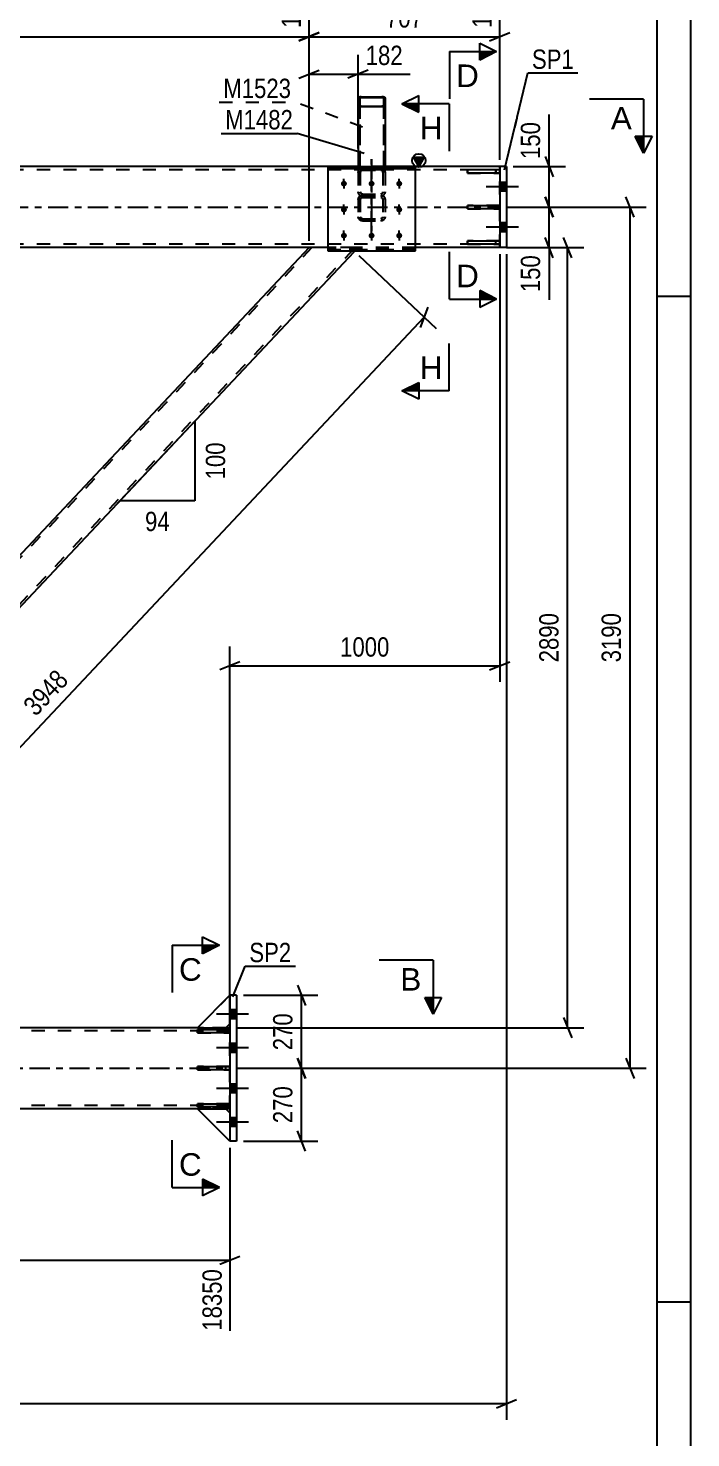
# Model space of a CAD drawing. Header units: millimetres. Extents: x -95 to 746, y -460 to 134.
# Drawn here: x 648.1 to 746.3, y -182.4 to 26.5 of the extents above; entities that cross this region are included whole.
import ezdxf

# ---------------------------------------------------------------- set-up
doc = ezdxf.new("R2010")
doc.units = ezdxf.units.MM
doc.linetypes.add('DXK_LINE_DOT2', pattern=[3.9198, 1.9599, -1.9599])
doc.linetypes.add('DXK_LINE_DOT3', pattern=[5.9187, 2.979, -0.9799, 0.9799, -0.9799])
doc.styles.add('Arial', font='ARIAL.TTF', dxfattribs={"height": 0.2})
doc.styles.add('Arial Narrow', font='ARIALN.TTF', dxfattribs={"height": 0.2})

# ---------------------------------------------------------------- blocks, each defined once
blk = doc.blocks.new('Unknown-389780219-19542')
at = {"color": 5, "linetype": 'Continuous'}
for p, q in [((746.31, -460.27), (746.31, 133.73)), ((741.31, -455.27), (741.31, 128.73)), ((746.31, -13.27), (741.31, -13.27)), ((746.31, -162.27), (741.31, -162.27))]:
    blk.add_line(p, q, dxfattribs=at)
blk = doc.blocks.new('Part-389780219-1406 - 1176')
at = {"color": 7, "linetype": 'DXK_LINE_DOT2'}
for p, q in [((690.17, -6), (581.64, -121.41)), ((696.36, -6.19), (587.83, -121.6)), ((696.36, -6), (689.73, -6)), ((696.36, -6.48), (696.36, -6)), ((639, -59.95), (635.38, -63.8)), ((588.27, -121.6), (581.64, -121.6))]:
    blk.add_line(p, q, dxfattribs=at)
at = {"color": 2, "linetype": 'Continuous'}
for p, q in [((689.73, -6), (639, -59.95)), ((696.36, -6.66), (588.27, -121.6)), ((696.36, -6.66), (696.36, -6.48)), ((581.64, -120.94), (635.38, -63.8)), ((581.64, -121.6), (581.64, -120.94))]:
    blk.add_line(p, q, dxfattribs=at)
blk = doc.blocks.new('Part-389780219-1478 - 1176')
at = {"color": 2, "linetype": 'Continuous'}
for p, q in [((673.2, -121.86), (678, -121.86)), ((673.2, -122.34), (673.2, -121.86)), ((678, -122.34), (673.2, -122.34)), ((678, -121.86), (678, -122.34))]:
    blk.add_line(p, q, dxfattribs=at)
at = {"color": 7, "linetype": 'DXK_LINE_DOT2'}
blk.add_line((677.4, -122.34), (677.4, -121.86), dxfattribs=at)
blk = doc.blocks.new('Part-389780219-1479 - 1176')
at = {"color": 2, "linetype": 'Continuous'}
for p, q in [((673.2, -132.86), (678, -132.86)), ((673.2, -133.34), (673.2, -132.86)), ((678, -133.34), (673.2, -133.34)), ((678, -132.86), (678, -133.34))]:
    blk.add_line(p, q, dxfattribs=at)
at = {"color": 7, "linetype": 'DXK_LINE_DOT2'}
blk.add_line((677.4, -133.34), (677.4, -132.86), dxfattribs=at)
blk = doc.blocks.new('Part-389780219-1480 - 1176')
at = {"color": 7, "linetype": 'DXK_LINE_DOT2'}
for p, q in [((678, -127.36), (673.2, -127.36)), ((673.2, -127.36), (673.2, -127.84)), ((677.4, -127.84), (677.4, -127.36)), ((678, -127.84), (678, -127.36)), ((673.2, -127.84), (678, -127.84))]:
    blk.add_line(p, q, dxfattribs=at)
blk = doc.blocks.new('Part-389780219-1481 - 1176')
at = {"color": 7, "linetype": 'DXK_LINE_DOT2'}
for p, q in [((678, -121.86), (673.2, -121.86)), ((673.2, -121.86), (673.2, -122.34)), ((673.2, -122.34), (678, -122.34)), ((677.4, -122.34), (677.4, -121.86)), ((678, -122.34), (678, -121.86))]:
    blk.add_line(p, q, dxfattribs=at)
blk = doc.blocks.new('Part-389780219-1423 - 1176')
at = {"color": 7, "linetype": 'DXK_LINE_DOT3'}
blk.add_line((699, 7.12), (699, -3.58), dxfattribs=at)
at = {"color": 7, "linetype": 'DXK_LINE_DOT2'}
for p, q in [((697, 5.14), (697.05, 5.41)), ((697, 5.14), (697, -1.44)), ((697.34, 5.27), (697.32, 5.14)), ((697.32, 5.14), (697.32, -1.44)), ((697.4, 5.77), (697.64, 5.83)), ((697.64, 5.49), (697.52, 5.46)), ((697.64, 5.83), (700.36, 5.83)), ((697.64, 5.49), (700.36, 5.49)), ((700.36, 5.83), (700.6, 5.77)), ((700.48, 5.46), (700.36, 5.49)), ((700.68, 5.14), (700.66, 5.27)), ((700.68, 5.14), (700.68, -1.44)), ((700.95, 5.41), (701, 5.14)), ((701, 5.14), (701, -1.44)), ((697.05, 1.99), (697, 2.25)), ((697.32, 2.25), (697.34, 2.12)), ((700.66, 2.12), (700.68, 2.25)), ((701, 2.25), (700.95, 1.99)), ((697.05, 1.35), (697, 1.12)), ((697.19, 1.55), (697.05, 1.35)), ((697.4, 1.68), (697.19, 1.55)), ((697.32, 1.12), (697.34, 1.23)), ((697.34, 1.23), (697.41, 1.33)), ((697.64, 1.72), (697.4, 1.68)), ((697.64, 1.57), (697.4, 1.62)), ((697.41, 1.33), (697.52, 1.4)), ((697.52, 1.94), (697.64, 1.91)), ((697.52, 1.4), (697.64, 1.42)), ((697.64, 1.91), (700.36, 1.91)), ((697.64, 1.72), (700.36, 1.72)), ((697.64, 1.57), (700.36, 1.57)), ((697.64, 1.42), (700.36, 1.42)), ((700.36, 1.91), (700.48, 1.94)), ((700.6, 1.68), (700.36, 1.72)), ((700.6, 1.62), (700.36, 1.57)), ((700.36, 1.42), (700.48, 1.4)), ((700.48, 1.4), (700.59, 1.33)), ((700.59, 1.33), (700.66, 1.23)), ((700.81, 1.55), (700.6, 1.68)), ((700.66, 1.23), (700.68, 1.12)), ((700.95, 1.35), (700.81, 1.55)), ((701, 1.12), (700.95, 1.35)), ((697, -1.44), (697.05, -1.67)), ((697.05, -1.67), (697.19, -1.86)), ((697.19, -1.86), (697.4, -1.99)), ((697.34, -1.55), (697.32, -1.44)), ((697.41, -1.65), (697.34, -1.55)), ((697.4, -1.99), (697.64, -2.04)), ((697.52, -1.71), (697.41, -1.65)), ((697.64, -1.74), (697.52, -1.71)), ((697.64, -1.74), (700.36, -1.74)), ((697.64, -2.04), (700.36, -2.04)), ((700.48, -1.71), (700.36, -1.74)), ((700.36, -2.04), (700.6, -1.99)), ((700.59, -1.65), (700.48, -1.71)), ((700.66, -1.55), (700.59, -1.65)), ((700.6, -1.99), (700.81, -1.86)), ((700.68, -1.44), (700.66, -1.55)), ((700.81, -1.86), (700.95, -1.67)), ((700.95, -1.67), (701, -1.44))]:
    blk.add_line(p, q, dxfattribs=at)
for centre, radius, start, end in [((697.67, 5.17), 0.662, 114.32, 159.2417), ((697.65, 5.16), 0.331, 114.32, 159.2417), ((700.35, 5.16), 0.331, 20.7583, 65.68), ((700.33, 5.17), 0.662, 20.7583, 65.68), ((697.65, 2.24), 0.331, 200.7583, 245.68), ((700.35, 2.24), 0.331, 294.32, 339.2417), ((697.67, 2.22), 0.662, 200.7583, 245.68), ((700.33, 2.22), 0.662, 294.32, 339.2417)]:
    blk.add_arc(centre, radius, start, end, dxfattribs=at)
blk = doc.blocks.new('Part-389780219-1429 - 1176')
at = {"color": 7, "linetype": 'DXK_LINE_DOT3'}
blk.add_line((699, -3.58), (699, 7.12), dxfattribs=at)
at = {"color": 7, "linetype": 'DXK_LINE_DOT2'}
for p, q in [((697.04, 5.38), (697, 5.14)), ((697, 5.14), (697, -1.44)), ((697.05, 5.4), (697.04, 5.38)), ((697.32, 5.14), (697.34, 5.27)), ((697.32, 5.14), (697.32, -1.44)), ((697.64, 5.83), (697.4, 5.77)), ((697.52, 5.46), (697.64, 5.48)), ((697.64, 5.83), (700.36, 5.83)), ((697.64, 5.48), (700.36, 5.48)), ((700.6, 5.77), (700.36, 5.83)), ((700.36, 5.48), (700.48, 5.46)), ((700.66, 5.27), (700.68, 5.14)), ((700.68, 5.14), (700.68, -1.44)), ((700.96, 5.38), (700.95, 5.4)), ((701, 5.14), (700.96, 5.38)), ((701, 5.14), (701, -1.44)), ((697, 2.25), (697.05, 1.99)), ((697.34, 2.12), (697.32, 2.25)), ((700.68, 2.25), (700.66, 2.12)), ((700.95, 1.99), (701, 2.25)), ((697, 1.12), (697.05, 1.35)), ((697.05, 1.35), (697.19, 1.54)), ((697.19, 1.54), (697.4, 1.68)), ((697.34, 1.23), (697.32, 1.12)), ((697.41, 1.33), (697.34, 1.23)), ((697.4, 1.68), (697.64, 1.72)), ((697.4, 1.62), (697.64, 1.57)), ((697.52, 1.4), (697.41, 1.33)), ((697.64, 1.91), (697.52, 1.94)), ((697.64, 1.42), (697.52, 1.4)), ((697.64, 1.91), (700.36, 1.91)), ((697.64, 1.72), (700.36, 1.72)), ((697.64, 1.57), (700.36, 1.57)), ((697.64, 1.42), (700.36, 1.42)), ((700.48, 1.94), (700.36, 1.91)), ((700.36, 1.72), (700.6, 1.68)), ((700.36, 1.57), (700.6, 1.62)), ((700.48, 1.4), (700.36, 1.42)), ((700.59, 1.33), (700.48, 1.4)), ((700.66, 1.23), (700.59, 1.33)), ((700.6, 1.68), (700.81, 1.54)), ((700.68, 1.12), (700.66, 1.23)), ((700.81, 1.54), (700.95, 1.35)), ((700.95, 1.35), (701, 1.12)), ((697.05, -1.67), (697, -1.44)), ((697.19, -1.86), (697.05, -1.67)), ((697.4, -1.99), (697.19, -1.86)), ((697.32, -1.44), (697.34, -1.55)), ((697.34, -1.55), (697.41, -1.65)), ((697.64, -2.04), (697.4, -1.99)), ((697.41, -1.65), (697.52, -1.71)), ((697.52, -1.71), (697.64, -1.74)), ((697.64, -1.74), (700.36, -1.74)), ((697.64, -2.04), (700.36, -2.04)), ((700.36, -1.74), (700.48, -1.71)), ((700.6, -1.99), (700.36, -2.04)), ((700.48, -1.71), (700.59, -1.65)), ((700.59, -1.65), (700.66, -1.55)), ((700.81, -1.86), (700.6, -1.99)), ((700.66, -1.55), (700.68, -1.44)), ((700.95, -1.67), (700.81, -1.86)), ((701, -1.44), (700.95, -1.67))]:
    blk.add_line(p, q, dxfattribs=at)
for centre, radius, start, end in [((697.67, 5.17), 0.662, 114.32, 159.2417), ((697.65, 5.16), 0.331, 114.32, 159.2417), ((700.35, 5.16), 0.331, 20.7583, 65.68), ((700.33, 5.17), 0.662, 20.7583, 65.68), ((697.65, 2.24), 0.331, 200.7583, 245.68), ((700.35, 2.24), 0.331, 294.32, 339.2417), ((697.67, 2.22), 0.662, 200.7583, 245.68), ((700.33, 2.22), 0.662, 294.32, 339.2417)]:
    blk.add_arc(centre, radius, start, end, dxfattribs=at)
blk = doc.blocks.new('Part-389780219-1430 - 1176')
at = {"color": 2, "linetype": 'Continuous'}
for p, q in [((705.5, 5.95), (692.5, 5.95)), ((692.5, 5.95), (692.5, -6.48)), ((692.5, 5.73), (705.5, 5.73)), ((705.5, -6.48), (705.5, 5.95)), ((692.5, -6.48), (705.5, -6.48))]:
    blk.add_line(p, q, dxfattribs=at)
at = {"color": 7, "linetype": 'DXK_LINE_DOT2'}
blk.add_line((692.5, -6.27), (705.5, -6.27), dxfattribs=at)
blk = doc.blocks.new('Part-389780219-1431 - 1176')
at = {"color": 7, "linetype": 'DXK_LINE_DOT2'}
for p, q in [((705.5, 5.95), (692.5, 5.95)), ((692.5, 5.95), (692.5, -6.49)), ((692.5, 5.73), (705.5, 5.73)), ((705.5, -6.49), (705.5, 5.95)), ((705.5, -6.27), (692.5, -6.27)), ((692.5, -6.49), (705.5, -6.49))]:
    blk.add_line(p, q, dxfattribs=at)
blk = doc.blocks.new('Part-389780219-1437 - 1176')
at = {"color": 2, "linetype": 'Continuous'}
for p, q in [((719, 6), (718, 6)), ((718, 6), (718, -6)), ((719, 6), (719, -6)), ((719, -6), (718, -6))]:
    blk.add_line(p, q, dxfattribs=at)
blk = doc.blocks.new('Part-389780219-1438 - 1176')
at = {"color": 2, "linetype": 'Continuous'}
for p, q in [((679, -116.8), (678, -116.8)), ((678, -116.8), (678, -138.4)), ((679, -116.8), (679, -138.4)), ((679, -138.4), (678, -138.4))]:
    blk.add_line(p, q, dxfattribs=at)
blk = doc.blocks.new('Bolt-389780219-1607 - 1176')
at = {"linetype": 'Continuous'}
for points in [[(718, 3.66), (718, 2.34), (719, 2.34), (719, 3.66)], [(718, 3.66), (718, 2.34), (719, 2.34), (719, 3.66)], [(718, -2.34), (718, -3.66), (719, -3.66), (719, -2.34)], [(718, -2.34), (718, -3.66), (719, -3.66), (719, -2.34)]]:
    blk.add_hatch(color=1, dxfattribs=at).paths.add_polyline_path(points)
at = {"color": 1, "linetype": 'Continuous'}
for p, q in [((720.76, 3), (716, 3)), ((720.76, 3), (716, 3)), ((719, 3.66), (718, 3.66)), ((719, 3.66), (718, 3.66)), ((719, 2.34), (718, 2.34)), ((719, 2.34), (718, 2.34)), ((720.76, -3), (716, -3)), ((720.76, -3), (716, -3)), ((719, -2.34), (718, -2.34)), ((719, -2.34), (718, -2.34)), ((719, -3.66), (718, -3.66)), ((719, -3.66), (718, -3.66))]:
    blk.add_line(p, q, dxfattribs=at)
blk = doc.blocks.new('Part-389780219-1477 - 1176')
at = {"color": 2, "linetype": 'Continuous'}
for p, q in [((673.2, -127.36), (678, -127.36)), ((673.2, -127.84), (673.2, -127.36)), ((678, -127.36), (678, -127.84)), ((678, -127.84), (673.2, -127.84))]:
    blk.add_line(p, q, dxfattribs=at)
at = {"color": 7, "linetype": 'DXK_LINE_DOT2'}
blk.add_line((677.4, -127.84), (677.4, -127.36), dxfattribs=at)
blk = doc.blocks.new('Part-389780219-1482 - 1176')
at = {"color": 7, "linetype": 'DXK_LINE_DOT2'}
for p, q in [((678, -132.86), (673.2, -132.86)), ((673.2, -132.86), (673.2, -133.34)), ((673.2, -133.34), (678, -133.34)), ((677.4, -133.34), (677.4, -132.86)), ((678, -133.34), (678, -132.86))]:
    blk.add_line(p, q, dxfattribs=at)
blk = doc.blocks.new('Part-389780219-1483 - 1176')
at = {"color": 7, "linetype": 'DXK_LINE_DOT2'}
for p, q in [((673.2, -133.6), (677.4, -133.6)), ((678, -138.4), (673.2, -133.6)), ((677.4, -133.6), (678, -134.2)), ((678, -134.2), (678, -138.4))]:
    blk.add_line(p, q, dxfattribs=at)
blk = doc.blocks.new('Part-389780219-1484 - 1176')
at = {"color": 2, "linetype": 'Continuous'}
for p, q in [((678, -138.4), (673.2, -133.6)), ((673.2, -133.6), (677.4, -133.6)), ((677.4, -133.6), (678, -134.2))]:
    blk.add_line(p, q, dxfattribs=at)
at = {"color": 7, "linetype": 'DXK_LINE_DOT2'}
blk.add_line((678, -134.2), (678, -138.4), dxfattribs=at)
blk = doc.blocks.new('Part-389780219-1485 - 1176')
at = {"color": 7, "linetype": 'DXK_LINE_DOT2'}
for p, q in [((678, -116.8), (673.2, -121.6)), ((678, -121), (678, -116.8)), ((677.4, -121.6), (678, -121)), ((673.2, -121.6), (677.4, -121.6))]:
    blk.add_line(p, q, dxfattribs=at)
blk = doc.blocks.new('Bolt-389780219-1603 - 1176')
at = {"linetype": 'Continuous'}
for points in [[(694.9, 3.89), (694.99, 3.88), (695.08, 3.85), (695.16, 3.81), (695.23, 3.75), (695.28, 3.68), (695.32, 3.6), (695.34, 3.52), (695.34, 3.43), (695.32, 3.35), (695.28, 3.27), (695.23, 3.2), (695.16, 3.14), (695.08, 3.1), (694.99, 3.07), (694.9, 3.06), (694.81, 3.07), (694.72, 3.1), (694.64, 3.14), (694.57, 3.2), (694.52, 3.27), (694.48, 3.35), (694.46, 3.43), (694.46, 3.52), (694.48, 3.6), (694.52, 3.68), (694.57, 3.75), (694.64, 3.81), (694.72, 3.85), (694.81, 3.88)], [(699, 3.89), (699.09, 3.88), (699.18, 3.85), (699.26, 3.81), (699.33, 3.75), (699.38, 3.68), (699.42, 3.6), (699.44, 3.52), (699.44, 3.43), (699.42, 3.35), (699.38, 3.27), (699.33, 3.2), (699.26, 3.14), (699.18, 3.1), (699.09, 3.07), (699, 3.06), (698.91, 3.07), (698.82, 3.1), (698.74, 3.14), (698.67, 3.2), (698.62, 3.27), (698.58, 3.35), (698.56, 3.43), (698.56, 3.52), (698.58, 3.6), (698.62, 3.68), (698.67, 3.75), (698.74, 3.81), (698.82, 3.85), (698.91, 3.88)], [(703.1, 3.89), (703.19, 3.88), (703.28, 3.85), (703.36, 3.81), (703.43, 3.75), (703.48, 3.68), (703.52, 3.6), (703.54, 3.52), (703.54, 3.43), (703.52, 3.35), (703.48, 3.27), (703.43, 3.2), (703.36, 3.14), (703.28, 3.1), (703.19, 3.07), (703.1, 3.06), (703.01, 3.07), (702.92, 3.1), (702.84, 3.14), (702.77, 3.2), (702.72, 3.27), (702.68, 3.35), (702.66, 3.43), (702.66, 3.52), (702.68, 3.6), (702.72, 3.68), (702.77, 3.75), (702.84, 3.81), (702.92, 3.85), (703.01, 3.88)], [(694.9, 0.04), (694.99, 0.03), (695.08, 0), (695.16, -0.04), (695.23, -0.1), (695.28, -0.17), (695.32, -0.25), (695.34, -0.33), (695.34, -0.42), (695.32, -0.5), (695.28, -0.58), (695.23, -0.65), (695.16, -0.71), (695.08, -0.75), (694.99, -0.78), (694.9, -0.79), (694.81, -0.78), (694.72, -0.75), (694.64, -0.71), (694.57, -0.65), (694.52, -0.58), (694.48, -0.5), (694.46, -0.42), (694.46, -0.33), (694.48, -0.25), (694.52, -0.17), (694.57, -0.1), (694.64, -0.04), (694.72, 0), (694.81, 0.03)], [(703.1, 0.04), (703.19, 0.03), (703.28, 0), (703.36, -0.04), (703.43, -0.1), (703.48, -0.17), (703.52, -0.25), (703.54, -0.33), (703.54, -0.42), (703.52, -0.5), (703.48, -0.58), (703.43, -0.65), (703.36, -0.71), (703.28, -0.75), (703.19, -0.78), (703.1, -0.79), (703.01, -0.78), (702.92, -0.75), (702.84, -0.71), (702.77, -0.65), (702.72, -0.58), (702.68, -0.5), (702.66, -0.42), (702.66, -0.33), (702.68, -0.25), (702.72, -0.17), (702.77, -0.1), (702.84, -0.04), (702.92, 0), (703.01, 0.03)], [(694.9, -3.82), (694.99, -3.83), (695.08, -3.85), (695.16, -3.9), (695.23, -3.95), (695.28, -4.02), (695.32, -4.1), (695.34, -4.19), (695.34, -4.27), (695.32, -4.36), (695.28, -4.44), (695.23, -4.51), (695.16, -4.56), (695.08, -4.61), (694.99, -4.63), (694.9, -4.64), (694.81, -4.63), (694.72, -4.61), (694.64, -4.56), (694.57, -4.51), (694.52, -4.44), (694.48, -4.36), (694.46, -4.27), (694.46, -4.19), (694.48, -4.1), (694.52, -4.02), (694.57, -3.95), (694.64, -3.9), (694.72, -3.85), (694.81, -3.83)], [(699, -3.82), (699.09, -3.83), (699.18, -3.85), (699.26, -3.9), (699.33, -3.95), (699.38, -4.02), (699.42, -4.1), (699.44, -4.19), (699.44, -4.27), (699.42, -4.36), (699.38, -4.44), (699.33, -4.51), (699.26, -4.56), (699.18, -4.61), (699.09, -4.63), (699, -4.64), (698.91, -4.63), (698.82, -4.61), (698.74, -4.56), (698.67, -4.51), (698.62, -4.44), (698.58, -4.36), (698.56, -4.27), (698.56, -4.19), (698.58, -4.1), (698.62, -4.02), (698.67, -3.95), (698.74, -3.9), (698.82, -3.85), (698.91, -3.83)], [(703.1, -3.82), (703.19, -3.83), (703.28, -3.85), (703.36, -3.9), (703.43, -3.95), (703.48, -4.02), (703.52, -4.1), (703.54, -4.19), (703.54, -4.27), (703.52, -4.36), (703.48, -4.44), (703.43, -4.51), (703.36, -4.56), (703.28, -4.61), (703.19, -4.63), (703.1, -4.64), (703.01, -4.63), (702.92, -4.61), (702.84, -4.56), (702.77, -4.51), (702.72, -4.44), (702.68, -4.36), (702.66, -4.27), (702.66, -4.19), (702.68, -4.1), (702.72, -4.02), (702.77, -3.95), (702.84, -3.9), (702.92, -3.85), (703.01, -3.83)]]:
    blk.add_hatch(color=1, dxfattribs=at).paths.add_polyline_path(points)
at = {"color": 1, "linetype": 'Continuous'}
for p, q in [((694.9, 3.87), (694.9, 2.74)), ((699, 3.87), (699, 2.74)), ((703.1, 3.87), (703.1, 2.74)), ((694.9, 0.02), (694.9, -1.12)), ((703.1, 0.02), (703.1, -1.12)), ((694.9, -3.83), (694.9, -4.97)), ((699, -3.83), (699, -4.97)), ((703.1, -3.83), (703.1, -4.97))]:
    blk.add_line(p, q, dxfattribs=at)
blk = doc.blocks.new('Part-389780219-1486 - 1176')
at = {"color": 2, "linetype": 'Continuous'}
for p, q in [((678, -116.8), (673.2, -121.6)), ((677.4, -121.6), (678, -121)), ((673.2, -121.6), (677.4, -121.6))]:
    blk.add_line(p, q, dxfattribs=at)
at = {"color": 7, "linetype": 'DXK_LINE_DOT2'}
blk.add_line((678, -121), (678, -116.8), dxfattribs=at)
blk = doc.blocks.new('Part-389780219-1487 - 1176')
at = {"color": 2, "linetype": 'Continuous'}
for p, q in [((713.2, 0.24), (718, 0.24)), ((713.2, -0.24), (713.2, 0.24)), ((718, 0.24), (718, -0.24)), ((718, -0.24), (713.2, -0.24))]:
    blk.add_line(p, q, dxfattribs=at)
at = {"color": 7, "linetype": 'DXK_LINE_DOT2'}
blk.add_line((717.4, -0.24), (717.4, 0.24), dxfattribs=at)
blk = doc.blocks.new('Part-389780219-1488 - 1176')
at = {"color": 2, "linetype": 'Continuous'}
for p, q in [((718, 5.5), (713.2, 5.5)), ((713.2, 5.02), (713.2, 5.5)), ((718, 5.02), (713.2, 5.02)), ((718, 5.5), (718, 5.02))]:
    blk.add_line(p, q, dxfattribs=at)
at = {"color": 7, "linetype": 'DXK_LINE_DOT2'}
blk.add_line((717.4, 5.02), (717.4, 5.5), dxfattribs=at)
blk = doc.blocks.new('Part-389780219-1489 - 1176')
at = {"color": 2, "linetype": 'Continuous'}
for p, q in [((713.2, -5.02), (718, -5.02)), ((713.2, -5.5), (713.2, -5.02)), ((718, -5.5), (713.2, -5.5)), ((718, -5.02), (718, -5.5))]:
    blk.add_line(p, q, dxfattribs=at)
at = {"color": 7, "linetype": 'DXK_LINE_DOT2'}
blk.add_line((717.4, -5.5), (717.4, -5.02), dxfattribs=at)
blk = doc.blocks.new('Part-389780219-1490 - 1176')
at = {"color": 7, "linetype": 'DXK_LINE_DOT2'}
for p, q in [((718, 0.24), (713.2, 0.24)), ((713.2, 0.24), (713.2, -0.24)), ((717.4, -0.24), (717.4, 0.24)), ((718, -0.24), (718, 0.24)), ((713.2, -0.24), (718, -0.24))]:
    blk.add_line(p, q, dxfattribs=at)
blk = doc.blocks.new('Part-389780219-1491 - 1176')
at = {"color": 7, "linetype": 'DXK_LINE_DOT2'}
for p, q in [((718, 5.5), (713.2, 5.5)), ((713.2, 5.5), (713.2, 5.02)), ((713.2, 5.02), (718, 5.02)), ((717.4, 5.5), (717.4, 5.02)), ((718, 5.02), (718, 5.5))]:
    blk.add_line(p, q, dxfattribs=at)
blk = doc.blocks.new('Part-389780219-1492 - 1176')
at = {"color": 7, "linetype": 'DXK_LINE_DOT2'}
for p, q in [((718, -5.02), (713.2, -5.02)), ((713.2, -5.02), (713.2, -5.5)), ((713.2, -5.5), (718, -5.5)), ((717.4, -5.5), (717.4, -5.02)), ((718, -5.5), (718, -5.02))]:
    blk.add_line(p, q, dxfattribs=at)
blk = doc.blocks.new('Part-389780219-1493 - 1176')
at = {"linetype": 'Continuous'}
blk.add_hatch(color=2, dxfattribs=at).paths.add_polyline_path([(706, 6), (705.2, 7.4), (706.8, 7.4)])
at = {"color": 2, "linetype": 'Continuous'}
for p, q in [((706, 6), (705.2, 7.4)), ((705.2, 7.4), (706.8, 7.4)), ((706.8, 7.4), (706, 6)), ((697, 6), (461, 6)), ((718, 6), (701, 6)), ((692.5, -6), (465.5, -6)), ((718, -6), (705.5, -6))]:
    blk.add_line(p, q, dxfattribs=at)
at = {"color": 7, "linetype": 'DXK_LINE_DOT2'}
for p, q in [((718, 5.52), (0, 5.52)), ((701, 6), (697, 6)), ((718, -6), (718, 6)), ((718, -5.52), (0, -5.52)), ((705.5, -6), (692.5, -6))]:
    blk.add_line(p, q, dxfattribs=at)
at = {"color": 7, "linetype": 'DXK_LINE_DOT3'}
blk.add_line((0, 0), (718, 0), dxfattribs=at)
at = {"color": 2, "linetype": 'Continuous'}
blk.add_circle((706, 6.9), 1, dxfattribs=at)
blk = doc.blocks.new('Part-389780219-1494 - 1176')
at = {"color": 7, "linetype": 'DXK_LINE_DOT2'}
for p, q in [((678, -122.08), (-56, -122.08)), ((678, -121.6), (-18.36, -121.6)), ((677.4, -121.6), (673.2, -121.6)), ((678, -133.6), (678, -121.6)), ((678, -133.12), (-56, -133.12)), ((678, -133.6), (-36.75, -133.6)), ((677.4, -133.6), (673.2, -133.6))]:
    blk.add_line(p, q, dxfattribs=at)
at = {"color": 2, "linetype": 'Continuous'}
for p, q in [((673.2, -121.6), (216.6, -121.6)), ((678, -121.6), (677.4, -121.6)), ((673.2, -133.6), (465.5, -133.6)), ((678, -133.6), (677.4, -133.6))]:
    blk.add_line(p, q, dxfattribs=at)
at = {"color": 7, "linetype": 'DXK_LINE_DOT3'}
blk.add_line((-56, -127.6), (678, -127.6), dxfattribs=at)
blk = doc.blocks.new('Bolt-389780219-1604 - 1176')
at = {"color": 1, "linetype": 'DXK_LINE_DOT2'}
for p, q in [((694.9, 3.08), (694.9, 4.21)), ((699, 3.08), (699, 4.21)), ((703.1, 3.08), (703.1, 4.21)), ((694.9, -0.77), (694.9, 0.36)), ((703.1, -0.77), (703.1, 0.36)), ((694.9, -4.63), (694.9, -3.49)), ((699, -4.63), (699, -3.49)), ((703.1, -4.63), (703.1, -3.49))]:
    blk.add_line(p, q, dxfattribs=at)
blk = doc.blocks.new('Bolt-389780219-1608 - 1176')
at = {"linetype": 'Continuous'}
for points in [[(678, -118.94), (678, -120.26), (679, -120.26), (679, -118.94)], [(678, -118.94), (678, -120.26), (679, -120.26), (679, -118.94)], [(678, -118.94), (678, -120.26), (679, -120.26), (679, -118.94)], [(678, -123.94), (678, -125.26), (679, -125.26), (679, -123.94)], [(678, -123.94), (678, -125.26), (679, -125.26), (679, -123.94)], [(678, -129.94), (678, -131.26), (679, -131.26), (679, -129.94)], [(678, -129.94), (678, -131.26), (679, -131.26), (679, -129.94)], [(678, -134.94), (678, -136.26), (679, -136.26), (679, -134.94)], [(678, -134.94), (678, -136.26), (679, -136.26), (679, -134.94)], [(678, -134.94), (678, -136.26), (679, -136.26), (679, -134.94)]]:
    blk.add_hatch(color=1, dxfattribs=at).paths.add_polyline_path(points)
at = {"color": 1, "linetype": 'Continuous'}
for p, q in [((679, -118.94), (678, -118.94)), ((679, -118.94), (678, -118.94)), ((679, -118.94), (678, -118.94)), ((680.76, -119.6), (676, -119.6)), ((680.76, -119.6), (676, -119.6)), ((680.76, -119.6), (676, -119.6)), ((679, -120.26), (678, -120.26)), ((679, -120.26), (678, -120.26)), ((679, -120.26), (678, -120.26)), ((680.76, -124.6), (676, -124.6)), ((680.76, -124.6), (676, -124.6)), ((679, -123.94), (678, -123.94)), ((679, -123.94), (678, -123.94)), ((679, -125.26), (678, -125.26)), ((679, -125.26), (678, -125.26)), ((680.76, -130.6), (676, -130.6)), ((680.76, -130.6), (676, -130.6)), ((679, -129.94), (678, -129.94)), ((679, -129.94), (678, -129.94)), ((679, -131.26), (678, -131.26)), ((679, -131.26), (678, -131.26)), ((680.76, -135.6), (676, -135.6)), ((680.76, -135.6), (676, -135.6)), ((680.76, -135.6), (676, -135.6)), ((679, -134.94), (678, -134.94)), ((679, -134.94), (678, -134.94)), ((679, -134.94), (678, -134.94)), ((679, -136.26), (678, -136.26)), ((679, -136.26), (678, -136.26)), ((679, -136.26), (678, -136.26))]:
    blk.add_line(p, q, dxfattribs=at)
blk = doc.blocks.new('Part-389780219-51573 - 1176')
at = {"color": 2, "linetype": 'Continuous'}
for p, q in [((697.04, 16.23), (697, 16.16)), ((697, 16.16), (697, 5.95)), ((697, 15.05), (697.04, 14.99)), ((697.14, 16.28), (697.04, 16.23)), ((697.04, 14.99), (697.14, 14.93)), ((697.3, 16.32), (697.14, 16.28)), ((697.14, 14.93), (697.3, 14.89)), ((697.24, 16.16), (697.26, 16.19)), ((697.24, 16.16), (697.24, 15.05)), ((697.26, 15.02), (697.24, 15.05)), ((697.26, 16.19), (697.31, 16.22)), ((697.31, 14.99), (697.26, 15.02)), ((697.48, 16.33), (697.3, 16.32)), ((697.3, 14.89), (697.48, 14.88)), ((697.31, 16.22), (697.39, 16.24)), ((697.39, 14.97), (697.31, 14.99)), ((697.39, 16.24), (697.48, 16.25)), ((697.48, 14.97), (697.39, 14.97)), ((697.48, 16.33), (700.52, 16.33)), ((697.48, 16.25), (700.52, 16.25)), ((697.48, 14.97), (700.52, 14.97)), ((697.48, 14.88), (700.52, 14.88)), ((700.7, 16.32), (700.52, 16.33)), ((700.52, 16.25), (700.61, 16.24)), ((700.61, 14.97), (700.52, 14.97)), ((700.52, 14.88), (700.7, 14.89)), ((700.61, 16.24), (700.69, 16.22)), ((700.69, 14.99), (700.61, 14.97)), ((700.69, 16.22), (700.74, 16.19)), ((700.74, 15.02), (700.69, 14.99)), ((700.86, 16.28), (700.7, 16.32)), ((700.7, 14.89), (700.86, 14.93)), ((700.74, 16.19), (700.76, 16.16)), ((700.76, 15.05), (700.74, 15.02)), ((700.76, 16.16), (700.76, 15.05)), ((700.96, 16.23), (700.86, 16.28)), ((700.86, 14.93), (700.96, 14.99)), ((701, 16.16), (700.96, 16.23)), ((700.96, 14.99), (701, 15.05)), ((701, 16.16), (701, 5.95))]:
    blk.add_line(p, q, dxfattribs=at)
at = {"color": 7, "linetype": 'DXK_LINE_DOT2'}
for p, q in [((697.24, 15.05), (697.24, 5.69)), ((700.76, 15.05), (700.76, 5.69)), ((701, 6), (697, 6)), ((697, 5.95), (697, 5.69)), ((697, 5.83), (697.24, 5.83)), ((697.04, 5.62), (697, 5.69)), ((697.14, 5.56), (697.04, 5.62)), ((697.3, 5.53), (697.14, 5.56)), ((697.24, 5.69), (697.26, 5.65)), ((697.26, 5.65), (697.31, 5.63)), ((697.48, 5.51), (697.3, 5.53)), ((697.31, 5.63), (697.39, 5.61)), ((697.39, 5.61), (697.48, 5.6)), ((697.48, 5.6), (700.52, 5.6)), ((700.52, 5.51), (697.48, 5.51)), ((700.52, 5.6), (700.61, 5.61)), ((700.7, 5.53), (700.52, 5.51)), ((700.61, 5.61), (700.69, 5.63)), ((700.69, 5.63), (700.74, 5.65)), ((700.86, 5.56), (700.7, 5.53)), ((700.74, 5.65), (700.76, 5.69)), ((700.76, 5.83), (701, 5.83)), ((700.96, 5.62), (700.86, 5.56)), ((701, 5.69), (700.96, 5.62)), ((701, 5.95), (701, 5.69))]:
    blk.add_line(p, q, dxfattribs=at)
blk = doc.blocks.new('Part-389780219-51572 - 1176')
at = {"color": 7, "linetype": 'DXK_LINE_DOT2'}
for p, q in [((697, 16.16), (697.04, 16.22)), ((697, 16.16), (697, 5.69)), ((697.04, 14.98), (697, 15.05)), ((697.04, 16.22), (697.14, 16.28)), ((697.14, 14.93), (697.04, 14.98)), ((697.14, 16.28), (697.3, 16.32)), ((697.3, 14.89), (697.14, 14.93)), ((697.26, 16.19), (697.24, 16.16)), ((697.24, 16.16), (697.24, 5.69)), ((697.24, 15.05), (697.26, 15.02)), ((697.31, 16.22), (697.26, 16.19)), ((697.26, 15.02), (697.31, 14.99)), ((697.3, 16.32), (697.48, 16.33)), ((697.48, 14.88), (697.3, 14.89)), ((697.39, 16.24), (697.31, 16.22)), ((697.31, 14.99), (697.39, 14.97)), ((697.48, 16.24), (697.39, 16.24)), ((697.39, 14.97), (697.48, 14.96)), ((697.48, 16.33), (700.52, 16.33)), ((697.48, 16.24), (700.52, 16.24)), ((697.48, 14.96), (700.52, 14.96)), ((697.48, 14.88), (700.52, 14.88)), ((700.52, 16.33), (700.7, 16.32)), ((700.61, 16.24), (700.52, 16.24)), ((700.52, 14.96), (700.61, 14.97)), ((700.7, 14.89), (700.52, 14.88)), ((700.69, 16.22), (700.61, 16.24)), ((700.61, 14.97), (700.69, 14.99)), ((700.74, 16.19), (700.69, 16.22)), ((700.69, 14.99), (700.74, 15.02)), ((700.7, 16.32), (700.86, 16.28)), ((700.86, 14.93), (700.7, 14.89)), ((700.76, 16.16), (700.74, 16.19)), ((700.74, 15.02), (700.76, 15.05)), ((700.76, 16.16), (700.76, 5.69)), ((700.86, 16.28), (700.96, 16.22)), ((700.96, 14.98), (700.86, 14.93)), ((700.96, 16.22), (701, 16.16)), ((701, 15.05), (700.96, 14.98)), ((701, 16.16), (701, 5.69)), ((701, 6), (697, 6)), ((697, 5.83), (697.24, 5.83)), ((697, 5.69), (697.04, 5.62)), ((697.04, 5.62), (697.14, 5.57)), ((697.14, 5.57), (697.3, 5.53)), ((697.26, 5.66), (697.24, 5.69)), ((697.31, 5.63), (697.26, 5.66)), ((697.3, 5.53), (697.48, 5.51)), ((697.39, 5.61), (697.31, 5.63)), ((697.48, 5.6), (697.39, 5.61)), ((697.48, 5.6), (700.52, 5.6)), ((697.48, 5.51), (700.52, 5.51)), ((700.61, 5.61), (700.52, 5.6)), ((700.52, 5.51), (700.7, 5.53)), ((700.69, 5.63), (700.61, 5.61)), ((700.74, 5.66), (700.69, 5.63)), ((700.7, 5.53), (700.86, 5.57)), ((700.76, 5.69), (700.74, 5.66)), ((700.76, 5.83), (701, 5.83)), ((700.86, 5.57), (700.96, 5.62)), ((700.96, 5.62), (701, 5.69))]:
    blk.add_line(p, q, dxfattribs=at)
blk = doc.blocks.new('AngleDimension-389780219-21243 - 1176')
at = {"color": 7, "linetype": 'Continuous'}
for p, q in [((672.8, -31.71), (661.7, -43.51)), ((672.8, -31.71), (672.8, -43.51)), ((660.98, -44.28), (661.7, -43.51)), ((672.8, -43.51), (661.7, -43.51))]:
    blk.add_line(p, q, dxfattribs=at)
at = {"color": 0}
for points in [[(677.9, -34.27), (673.7, -34.27), (673.7, -40.95), (677.9, -40.95)], [(669.68, -48.61), (669.68, -44.41), (664.83, -44.41), (664.83, -48.61)]]:
    blk.add_wipeout(points, dxfattribs=at)
at = {"color": 3, "style": 'Arial Narrow'}
blk.add_text('100', height=2.863, rotation=90.0002, dxfattribs=at).set_placement((677.3, -40.35))
blk.add_text('94', height=2.863, dxfattribs=at).set_placement((665.43, -48.01))
blk = doc.blocks.new('StraightDimension-389780219-21369 - 1176')
at = {"color": 7, "linetype": 'Continuous'}
for p, q in [((719, -7), (719, -179.7)), ((-57, -177.3), (719, -177.3)), ((717.5, -177.9), (720.5, -176.7))]:
    blk.add_line(p, q, dxfattribs=at)
blk = doc.blocks.new('StraightDimension-389780219-29119 - 1176')
at = {"color": 7, "linetype": 'Continuous'}
for p, q in [((588.27, -5), (588.27, 40.19)), ((689.73, -5), (689.73, 35.69)), ((589.77, 25.85), (586.77, 24.65)), ((588.27, 25.25), (689.73, 25.25)), ((688.23, 24.65), (691.23, 25.85))]:
    blk.add_line(p, q, dxfattribs=at)
at = {"color": 0, "linetype": 'Continuous'}
blk.add_wipeout([(689.13, 36.29), (684.93, 36.29), (684.93, 25.95), (689.13, 25.95)], dxfattribs=at)
at = {"color": 0}
blk.add_wipeout([(643.26, 26), (643.26, 30.2), (634.74, 30.2), (634.74, 26)], dxfattribs=at)
at = {"color": 3, "linetype": 'Continuous', "style": 'Arial Narrow'}
blk.add_text('17243', height=2.863, rotation=90.0002, dxfattribs=at).set_placement((688.53, 26.55))
at = {"color": 3, "style": 'Arial Narrow'}
blk.add_text('2537', height=2.863, dxfattribs=at).set_placement((635.34, 26.6))
blk = doc.blocks.new('StraightDimension-389780219-21259 - 1176')
at = {"color": 7, "linetype": 'Continuous'}
for p, q in [((697.09, -7.17), (708.57, -17.97)), ((598.64, -131.35), (706.82, -16.32)), ((706.23, -17.83), (707.41, -14.82)), ((589, -122.29), (600.39, -133)), ((599.23, -129.85), (598.05, -132.86))]:
    blk.add_line(p, q, dxfattribs=at)
at = {"color": 0}
blk.add_wipeout([(655.1, -70.22), (652.04, -67.35), (646.21, -73.55), (649.27, -76.42)], dxfattribs=at)
at = {"color": 3, "style": 'Arial Narrow'}
blk.add_text('3948', height=2.863, rotation=46.7591, dxfattribs=at).set_placement((649.24, -75.58))
blk = doc.blocks.new('StraightDimension-389780219-24854 - 1176')
at = {"color": 7, "linetype": 'Continuous'}
for p, q in [((588.27, -122.6), (588.27, -166.5)), ((678, -139.4), (678, -166.5)), ((589.77, -155.46), (586.77, -156.66)), ((588.27, -156.06), (678, -156.06)), ((676.5, -156.66), (679.5, -155.46))]:
    blk.add_line(p, q, dxfattribs=at)
at = {"color": 0}
blk.add_wipeout([(637.39, -155.31), (637.39, -151.11), (628.88, -151.11), (628.88, -155.31)], dxfattribs=at)
at = {"color": 0, "linetype": 'Continuous'}
blk.add_wipeout([(677.4, -156.76), (673.2, -156.76), (673.2, -167.1), (677.4, -167.1)], dxfattribs=at)
at = {"color": 3, "style": 'Arial Narrow'}
blk.add_text('2243', height=2.863, dxfattribs=at).set_placement((629.48, -154.71))
at = {"color": 3, "linetype": 'Continuous', "style": 'Arial Narrow'}
blk.add_text('18350', height=2.863, rotation=90.0002, dxfattribs=at).set_placement((676.8, -166.5))
blk = doc.blocks.new('StraightDimension-389780219-25195 - 1176')
at = {"color": 7, "linetype": 'Continuous'}
for p, q in [((737.9, -1.5), (736.7, 1.5)), ((719, 0), (739.7, 0)), ((737.3, -127.6), (737.3, 0)), ((736.7, -126.1), (737.9, -129.1)), ((679, -127.6), (739.7, -127.6))]:
    blk.add_line(p, q, dxfattribs=at)
at = {"color": 0}
blk.add_wipeout([(736.55, -59.54), (732.35, -59.54), (732.35, -68.06), (736.55, -68.06)], dxfattribs=at)
at = {"color": 3, "style": 'Arial Narrow'}
blk.add_text('3190', height=2.863, rotation=90.0002, dxfattribs=at).set_placement((735.95, -67.46))
blk = doc.blocks.new('StraightDimension-389780219-25206 - 1176')
at = {"color": 7, "linetype": 'Continuous'}
for p, q in [((680, -116.8), (691.02, -116.8)), ((688.02, -115.3), (689.22, -118.3)), ((688.62, -127.6), (688.62, -116.8)), ((689.22, -129.1), (688.02, -126.1)), ((679, -127.6), (691.02, -127.6))]:
    blk.add_line(p, q, dxfattribs=at)
at = {"color": 0}
blk.add_wipeout([(687.87, -118.86), (683.67, -118.86), (683.67, -125.54), (687.87, -125.54)], dxfattribs=at)
at = {"color": 3, "style": 'Arial Narrow'}
blk.add_text('270', height=2.863, rotation=90.0002, dxfattribs=at).set_placement((687.27, -124.94))
blk = doc.blocks.new('StraightDimension-389780219-25207 - 1176')
at = {"color": 7, "linetype": 'Continuous'}
for p, q in [((688.02, -126.1), (689.22, -129.1)), ((679, -127.6), (691.02, -127.6)), ((688.62, -138.4), (688.62, -127.6)), ((689.22, -139.9), (688.02, -136.9)), ((680, -138.4), (691.02, -138.4))]:
    blk.add_line(p, q, dxfattribs=at)
at = {"color": 0}
blk.add_wipeout([(687.87, -129.66), (683.67, -129.66), (683.67, -136.34), (687.87, -136.34)], dxfattribs=at)
at = {"color": 3, "style": 'Arial Narrow'}
blk.add_text('270', height=2.863, rotation=90.0002, dxfattribs=at).set_placement((687.27, -135.74))
blk = doc.blocks.new('StraightDimension-389780219-25225 - 1176')
at = {"color": 7, "linetype": 'Continuous'}
for p, q in [((724.73, 7.5), (725.93, 4.5)), ((720, 6), (727.73, 6)), ((725.33, 0), (725.33, 6)), ((725.93, -1.5), (724.73, 1.5)), ((719, 0), (727.73, 0))]:
    blk.add_line(p, q, dxfattribs=at)
at = {"color": 0}
blk.add_wipeout([(724.58, 13.21), (720.38, 13.21), (720.38, 6.52), (724.58, 6.52)], dxfattribs=at)
at = {"color": 7, "linetype": 'Continuous'}
blk.add_line((725.33, 6), (725.33, 13.73), dxfattribs=at)
blk.add_line((725.33, 6), (725.33, 13.73), dxfattribs=at)
at = {"color": 3, "style": 'Arial Narrow'}
blk.add_text('150', height=2.863, rotation=90.0002, dxfattribs=at).set_placement((723.98, 7.12))
blk = doc.blocks.new('StraightDimension-389780219-25226 - 1176')
at = {"color": 7, "linetype": 'Continuous'}
for p, q in [((724.73, 1.5), (725.93, -1.5)), ((719, 0), (727.73, 0)), ((725.33, -6), (725.33, 0)), ((720, -6), (727.73, -6)), ((725.93, -7.5), (724.73, -4.5))]:
    blk.add_line(p, q, dxfattribs=at)
at = {"color": 0}
blk.add_wipeout([(724.58, -6.53), (720.38, -6.53), (720.38, -13.21), (724.58, -13.21)], dxfattribs=at)
at = {"color": 7, "linetype": 'Continuous'}
blk.add_line((725.33, -6), (725.33, -13.73), dxfattribs=at)
blk.add_line((725.33, -6), (725.33, -13.73), dxfattribs=at)
at = {"color": 3, "style": 'Arial Narrow'}
blk.add_text('150', height=2.863, rotation=90.0002, dxfattribs=at).set_placement((723.98, -12.61))
blk = doc.blocks.new('StraightDimension-389780219-25261 - 1176')
at = {"color": 7, "linetype": 'Continuous'}
for p, q in [((718, -7), (718, -70.36)), ((678, -120.6), (678, -65.11)), ((679.5, -67.36), (676.5, -68.56)), ((678, -67.96), (718, -67.96)), ((716.5, -68.56), (719.5, -67.36))]:
    blk.add_line(p, q, dxfattribs=at)
at = {"color": 0}
blk.add_wipeout([(702.26, -67.21), (702.26, -63.01), (693.74, -63.01), (693.74, -67.21)], dxfattribs=at)
at = {"color": 3, "style": 'Arial Narrow'}
blk.add_text('1000', height=2.863, dxfattribs=at).set_placement((694.34, -66.61))
blk = doc.blocks.new('StraightDimension-389780219-25271 - 1176')
at = {"color": 7, "linetype": 'Continuous'}
for p, q in [((719, -6), (730.46, -6)), ((728.66, -7.5), (727.46, -4.5)), ((728.06, -121.6), (728.06, -6)), ((727.46, -120.1), (728.66, -123.1)), ((679, -121.6), (730.46, -121.6))]:
    blk.add_line(p, q, dxfattribs=at)
at = {"color": 0}
blk.add_wipeout([(727.31, -59.54), (723.11, -59.54), (723.11, -68.06), (727.31, -68.06)], dxfattribs=at)
at = {"color": 3, "style": 'Arial Narrow'}
blk.add_text('2890', height=2.863, rotation=90.0002, dxfattribs=at).set_placement((726.71, -67.46))
blk = doc.blocks.new('StraightDimension-389780219-29118 - 1176')
at = {"color": 7, "linetype": 'Continuous'}
for p, q in [((689.73, -5), (689.73, 35.69)), ((718, 7), (718, 35.69)), ((691.23, 25.85), (688.23, 24.65)), ((689.73, 25.25), (718, 25.25)), ((716.5, 24.65), (719.5, 25.85))]:
    blk.add_line(p, q, dxfattribs=at)
at = {"color": 0, "linetype": 'Continuous'}
blk.add_wipeout([(717.4, 36.29), (713.2, 36.29), (713.2, 25.95), (717.4, 25.95)], dxfattribs=at)
at = {"color": 0}
blk.add_wipeout([(707.21, 26), (707.21, 30.2), (700.53, 30.2), (700.53, 26)], dxfattribs=at)
at = {"color": 3, "linetype": 'Continuous', "style": 'Arial Narrow'}
blk.add_text('17950', height=2.863, rotation=90.0002, dxfattribs=at).set_placement((716.8, 26.55))
at = {"color": 3, "style": 'Arial Narrow'}
blk.add_text('707', height=2.863, dxfattribs=at).set_placement((701.13, 26.6))
blk = doc.blocks.new('StraightDimension-389780219-55827 - 1176')
at = {"color": 7, "linetype": 'Continuous'}
for p, q in [((689.73, -5), (689.73, 22.55)), ((697, 8.7), (697, 22.55)), ((688.23, 19.1), (691.23, 20.3)), ((689.73, 19.7), (697, 19.7)), ((698.5, 20.3), (695.5, 19.1))]:
    blk.add_line(p, q, dxfattribs=at)
at = {"color": 0}
blk.add_wipeout([(704.21, 20.45), (704.21, 24.65), (697.53, 24.65), (697.53, 20.45)], dxfattribs=at)
at = {"color": 7, "linetype": 'Continuous'}
blk.add_line((697, 19.7), (704.73, 19.7), dxfattribs=at)
blk.add_line((697, 19.7), (704.73, 19.7), dxfattribs=at)
at = {"color": 3, "style": 'Arial Narrow'}
blk.add_text('182', height=2.863, dxfattribs=at).set_placement((698.13, 21.05))
blk = doc.blocks.new('SectionMark-389780219-39439 - 1176')
at = {"color": 6, "linetype": 'Continuous'}
for p, q in [((710.53, 23.04), (717.53, 23.04)), ((715.03, 24.29), (717.53, 23.04)), ((710.53, -13.63), (717.53, -13.63)), ((717.53, -13.63), (715.03, -14.88))]:
    blk.add_line(p, q, dxfattribs=at)
at = {"color": 0, "linetype": 'Continuous'}
for points in [[(714.9, 17.79), (714.9, 21.29), (711.53, 21.29), (711.53, 17.79)], [(714.9, -11.88), (714.9, -8.38), (711.53, -8.38), (711.53, -11.88)]]:
    blk.add_wipeout(points, dxfattribs=at)
at = {"linetype": 'Continuous'}
for points in [[(715.03, 21.79), (715.03, 23.04), (717.53, 23.04)], [(715.03, -13.63), (715.03, -12.38), (717.53, -13.63)]]:
    blk.add_hatch(color=6, dxfattribs=at).paths.add_polyline_path(points)
at = {"color": 6, "linetype": 'Continuous'}
for p, q in [((710.53, 23.04), (710.53, 16.04)), ((715.03, 21.79), (715.03, 24.29)), ((717.53, 23.04), (715.03, 21.79)), ((710.53, -13.63), (710.53, -6.63)), ((717.53, -13.63), (715.03, -12.38)), ((715.03, -12.38), (715.03, -14.88))]:
    blk.add_line(p, q, dxfattribs=at)
at = {"color": 3, "linetype": 'Continuous', "style": 'Arial'}
for p in [(711.53, 17.79), (711.53, -11.88)]:
    blk.add_text('D', height=3.34, dxfattribs=at).set_placement(p)
blk = doc.blocks.new('SectionMark-389780219-29564 - 1176')
at = {"color": 6, "linetype": 'Continuous'}
for p in [(708.13, -111.6), (709.38, -117.1)]:
    blk.add_line(p, (708.13, -119.6), dxfattribs=at)
at = {"color": 0, "linetype": 'Continuous'}
blk.add_wipeout([(706.38, -116.1), (706.38, -112.6), (703.26, -112.6), (703.26, -116.1)], dxfattribs=at)
at = {"linetype": 'Continuous'}
blk.add_hatch(color=6, dxfattribs=at).paths.add_polyline_path([(706.88, -117.1), (708.13, -117.1), (708.13, -119.6)])
at = {"color": 6, "linetype": 'Continuous'}
for p, q in [((708.13, -111.6), (700.13, -111.6)), ((706.88, -117.1), (709.38, -117.1)), ((708.13, -119.6), (706.88, -117.1))]:
    blk.add_line(p, q, dxfattribs=at)
at = {"color": 3, "linetype": 'Continuous', "style": 'Arial'}
blk.add_text('B', height=3.34, dxfattribs=at).set_placement((703.26, -116.1))
blk = doc.blocks.new('Mark-389780219-55849 - 1176')
at = {"color": 0}
blk.add_wipeout([(687.37, 11.52), (687.37, 14.52), (677.31, 14.52), (677.31, 11.52)], dxfattribs=at)
blk.add_wipeout([(687.37, 11.52), (687.37, 14.52), (677.31, 14.52), (677.31, 11.52)], dxfattribs=at)
at = {"color": 30, "linetype": 'Continuous'}
for p in [(676.71, 10.92), (697.9, 7.92)]:
    blk.add_line(p, (687.97, 10.92), dxfattribs=at)
at = {"color": 3, "style": 'Arial Narrow'}
blk.add_text('M1482', height=2.863, dxfattribs=at).set_placement((677.31, 11.52))
blk = doc.blocks.new('SectionMark-389780219-25609 - 1176')
at = {"color": 6, "linetype": 'Continuous'}
for p in [(739.32, 16), (740.57, 10.5)]:
    blk.add_line(p, (739.32, 8), dxfattribs=at)
at = {"color": 0, "linetype": 'Continuous'}
blk.add_wipeout([(737.57, 11.5), (737.57, 15), (734.46, 15), (734.46, 11.5)], dxfattribs=at)
at = {"linetype": 'Continuous'}
blk.add_hatch(color=6, dxfattribs=at).paths.add_polyline_path([(738.07, 10.5), (739.32, 10.5), (739.32, 8)])
at = {"color": 6, "linetype": 'Continuous'}
for p, q in [((739.32, 16), (731.32, 16)), ((738.07, 10.5), (740.57, 10.5)), ((739.32, 8), (738.07, 10.5))]:
    blk.add_line(p, q, dxfattribs=at)
at = {"color": 3, "linetype": 'Continuous', "style": 'Arial'}
blk.add_text('A', height=3.34, dxfattribs=at).set_placement((734.46, 11.5))
blk = doc.blocks.new('Mark-389780219-20831 - 1176')
at = {"color": 0}
blk.add_wipeout([(728.98, 20.48), (728.98, 23.48), (722.77, 23.48), (722.77, 20.48)], dxfattribs=at)
blk.add_wipeout([(728.98, 20.48), (728.98, 23.48), (722.77, 23.48), (722.77, 20.48)], dxfattribs=at)
at = {"color": 30, "linetype": 'Continuous'}
for p, q in [((718.7, 5.54), (722.17, 19.88)), ((722.17, 19.88), (729.58, 19.88))]:
    blk.add_line(p, q, dxfattribs=at)
at = {"color": 3, "style": 'Arial Narrow'}
blk.add_text('SP1', height=2.863, dxfattribs=at).set_placement((722.77, 20.48))
blk = doc.blocks.new('Mark-389780219-20836 - 1176')
at = {"color": 0}
blk.add_wipeout([(687.11, -111.88), (687.11, -108.88), (680.89, -108.88), (680.89, -111.88)], dxfattribs=at)
blk.add_wipeout([(687.11, -111.88), (687.11, -108.88), (680.89, -108.88), (680.89, -111.88)], dxfattribs=at)
at = {"color": 30, "linetype": 'Continuous'}
for p, q in [((678.44, -117.04), (680.29, -112.48)), ((680.29, -112.48), (687.71, -112.48))]:
    blk.add_line(p, q, dxfattribs=at)
at = {"color": 3, "style": 'Arial Narrow'}
blk.add_text('SP2', height=2.863, dxfattribs=at).set_placement((680.89, -111.88))
blk = doc.blocks.new('SectionMark-389780219-38508 - 1176')
at = {"color": 6, "linetype": 'Continuous'}
for p, q in [((703.5, 15.29), (706, 16.54)), ((710.5, 15.29), (703.5, 15.29)), ((710.5, -27.23), (703.5, -27.23)), ((706, -28.48), (703.5, -27.23))]:
    blk.add_line(p, q, dxfattribs=at)
at = {"color": 0, "linetype": 'Continuous'}
for points in [[(709.5, 10.04), (709.5, 13.54), (706.13, 13.54), (706.13, 10.04)], [(709.5, -25.48), (709.5, -21.98), (706.13, -21.98), (706.13, -25.48)]]:
    blk.add_wipeout(points, dxfattribs=at)
at = {"linetype": 'Continuous'}
for points in [[(706, 15.29), (706, 14.04), (703.5, 15.29)], [(706, -25.98), (706, -27.23), (703.5, -27.23)]]:
    blk.add_hatch(color=6, dxfattribs=at).paths.add_polyline_path(points)
at = {"color": 6, "linetype": 'Continuous'}
for p, q in [((703.5, 15.29), (706, 14.04)), ((706, 14.04), (706, 16.54)), ((710.5, 15.29), (710.5, 8.29)), ((710.5, -27.23), (710.5, -20.23)), ((703.5, -27.23), (706, -25.98)), ((706, -25.98), (706, -28.48))]:
    blk.add_line(p, q, dxfattribs=at)
at = {"color": 3, "linetype": 'Continuous', "style": 'Arial'}
for p in [(706.13, 10.04), (706.13, -25.48)]:
    blk.add_text('H', height=3.34, dxfattribs=at).set_placement(p)
blk = doc.blocks.new('SectionMark-389780219-41393 - 1176')
at = {"color": 6, "linetype": 'Continuous'}
for p, q in [((673.96, -108.14), (676.46, -109.39)), ((669.46, -109.39), (676.46, -109.39)), ((669.46, -145.28), (676.46, -145.28)), ((676.46, -145.28), (673.96, -146.53))]:
    blk.add_line(p, q, dxfattribs=at)
at = {"color": 0, "linetype": 'Continuous'}
for points in [[(673.83, -114.64), (673.83, -111.14), (670.46, -111.14), (670.46, -114.64)], [(673.83, -143.53), (673.83, -140.03), (670.46, -140.03), (670.46, -143.53)]]:
    blk.add_wipeout(points, dxfattribs=at)
at = {"linetype": 'Continuous'}
for points in [[(673.96, -110.64), (673.96, -109.39), (676.46, -109.39)], [(673.96, -145.28), (673.96, -144.03), (676.46, -145.28)]]:
    blk.add_hatch(color=6, dxfattribs=at).paths.add_polyline_path(points)
at = {"color": 6, "linetype": 'Continuous'}
for p, q in [((673.96, -110.64), (673.96, -108.14)), ((669.46, -109.39), (669.46, -116.39)), ((676.46, -109.39), (673.96, -110.64)), ((669.46, -145.28), (669.46, -138.28)), ((676.46, -145.28), (673.96, -144.03)), ((673.96, -144.03), (673.96, -146.53))]:
    blk.add_line(p, q, dxfattribs=at)
at = {"color": 3, "linetype": 'Continuous', "style": 'Arial'}
for p in [(670.46, -114.64), (670.46, -143.53)]:
    blk.add_text('C', height=3.34, dxfattribs=at).set_placement(p)
blk = doc.blocks.new('Mark-389780219-55846 - 1176')
at = {"color": 0}
blk.add_wipeout([(687.09, 16.16), (687.09, 19.16), (677.03, 19.16), (677.03, 16.16)], dxfattribs=at)
blk.add_wipeout([(687.09, 16.16), (687.09, 19.16), (677.03, 19.16), (677.03, 16.16)], dxfattribs=at)
at = {"color": 30, "linetype": 'DXK_LINE_DOT2'}
for p in [(676.43, 15.56), (697.67, 11.84)]:
    blk.add_line(p, (687.69, 15.56), dxfattribs=at)
at = {"color": 3, "style": 'Arial Narrow'}
blk.add_text('M1523', height=2.863, dxfattribs=at).set_placement((677.03, 16.16))

msp = doc.modelspace()

# ---------------------------------------------------------------- block references
for name in ['Unknown-389780219-19542', 'Part-389780219-51573 - 1176', 'Part-389780219-51572 - 1176', 'Part-389780219-1493 - 1176', 'Part-389780219-1423 - 1176', 'Part-389780219-1429 - 1176', 'Part-389780219-1430 - 1176', 'Part-389780219-1431 - 1176', 'Bolt-389780219-1604 - 1176', 'Part-389780219-1488 - 1176', 'Part-389780219-1491 - 1176', 'Part-389780219-1437 - 1176', 'Bolt-389780219-1603 - 1176', 'Bolt-389780219-1607 - 1176', 'Part-389780219-1487 - 1176', 'Part-389780219-1490 - 1176', 'Part-389780219-1406 - 1176', 'Part-389780219-1489 - 1176', 'Part-389780219-1492 - 1176', 'Part-389780219-1485 - 1176', 'Part-389780219-1486 - 1176', 'Part-389780219-1438 - 1176', 'Bolt-389780219-1608 - 1176', 'Part-389780219-1494 - 1176', 'Part-389780219-1478 - 1176', 'Part-389780219-1481 - 1176', 'Part-389780219-1480 - 1176', 'Part-389780219-1477 - 1176', 'Part-389780219-1479 - 1176', 'Part-389780219-1482 - 1176', 'Part-389780219-1483 - 1176', 'Part-389780219-1484 - 1176']:
    msp.add_blockref(name, (0, 0))

# ---------------------------------------------------------------- next in the draw order: block references
for name in ['StraightDimension-389780219-29119 - 1176', 'AngleDimension-389780219-21243 - 1176']:
    msp.add_blockref(name, (0, 0))

# ---------------------------------------------------------------- next in the draw order: block references
msp.add_blockref('StraightDimension-389780219-21369 - 1176', (0, 0))

# ---------------------------------------------------------------- next in the draw order: block references
msp.add_blockref('StraightDimension-389780219-21259 - 1176', (0, 0))

# ---------------------------------------------------------------- next in the draw order: block references
msp.add_blockref('StraightDimension-389780219-24854 - 1176', (0, 0))

# ---------------------------------------------------------------- next in the draw order: block references
msp.add_blockref('StraightDimension-389780219-25195 - 1176', (0, 0))

# ---------------------------------------------------------------- next in the draw order: block references
for name in ['StraightDimension-389780219-25225 - 1176', 'StraightDimension-389780219-25206 - 1176']:
    msp.add_blockref(name, (0, 0))

# ---------------------------------------------------------------- next in the draw order: block references
for name in ['StraightDimension-389780219-25226 - 1176', 'StraightDimension-389780219-25207 - 1176']:
    msp.add_blockref(name, (0, 0))

# ---------------------------------------------------------------- next in the draw order: block references
msp.add_blockref('StraightDimension-389780219-25261 - 1176', (0, 0))

# ---------------------------------------------------------------- next in the draw order: block references
msp.add_blockref('StraightDimension-389780219-25271 - 1176', (0, 0))

# ---------------------------------------------------------------- next in the draw order: block references
for name in ['StraightDimension-389780219-29118 - 1176', 'SectionMark-389780219-29564 - 1176']:
    msp.add_blockref(name, (0, 0))

# ---------------------------------------------------------------- next in the draw order: block references
for name in ['StraightDimension-389780219-55827 - 1176', 'SectionMark-389780219-39439 - 1176', 'SectionMark-389780219-41393 - 1176', 'Mark-389780219-20836 - 1176']:
    msp.add_blockref(name, (0, 0))

# ---------------------------------------------------------------- next in the draw order: block references
msp.add_blockref('Mark-389780219-55849 - 1176', (0, 0))

# ---------------------------------------------------------------- next in the draw order: block references
msp.add_blockref('SectionMark-389780219-25609 - 1176', (0, 0))

# ---------------------------------------------------------------- next in the draw order: block references
for name in ['Mark-389780219-20831 - 1176', 'Mark-389780219-55846 - 1176', 'SectionMark-389780219-38508 - 1176']:
    msp.add_blockref(name, (0, 0))

doc.saveas('drawing.dxf')
